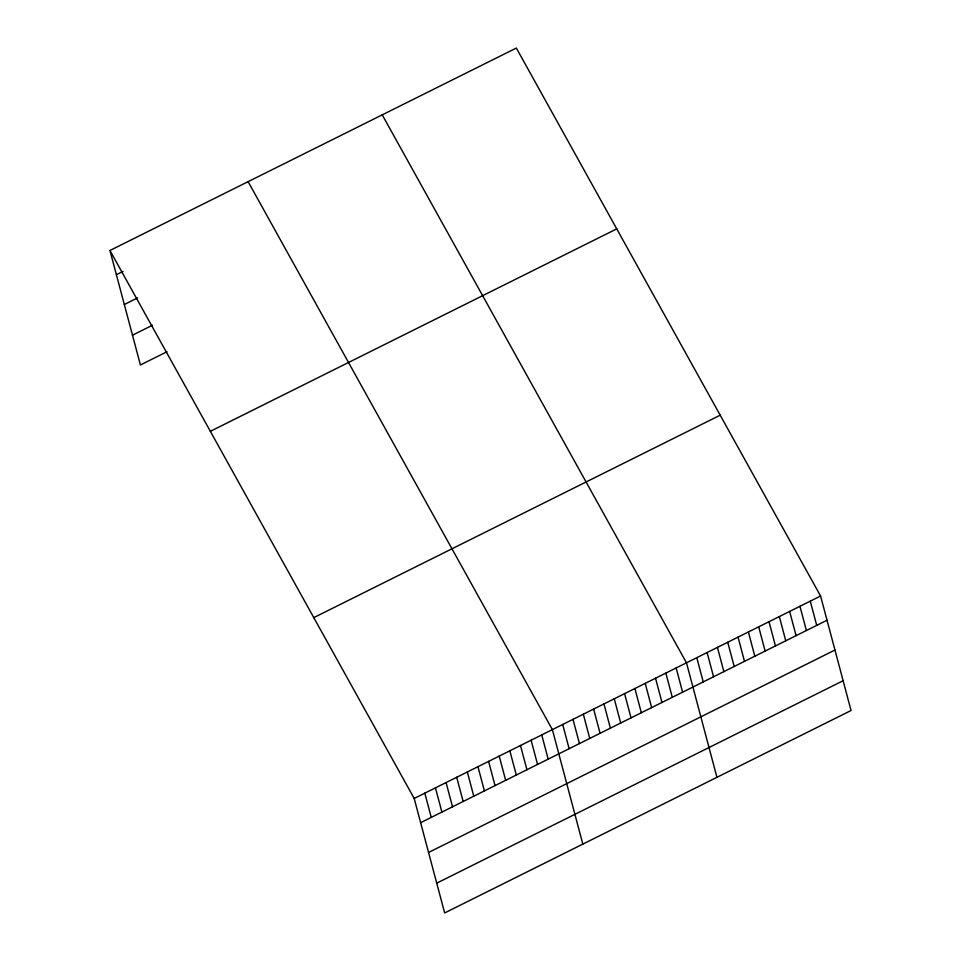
<?xml version="1.0" encoding="UTF-8"?>
<svg xmlns="http://www.w3.org/2000/svg" width="961" height="961" viewBox="0 0 961 961"><rect width="100%" height="100%" fill="white"/><g stroke="black" fill="none" stroke-linecap="round" stroke-linejoin="round"><path stroke-width="1.44" d="M109.95 250.485L516.345 48.05L820.586 596.012L851.05 710.515L444.655 912.95L414.191 798.459L109.95 250.485L140.414 364.976L166.986 351.75M116.389 274.714L123.032 271.398M124.317 304.505L137.603 297.886M132.486 335.197L152.415 325.262M210.351 431.321L616.746 228.874M313.791 617.623L720.185 415.188M414.191 798.459L820.586 596.012M420.63 822.676L827.037 620.241M428.558 852.467L834.965 650.032M436.726 883.159L843.133 680.724M382.238 114.852L686.478 662.826L716.942 777.317M248.118 181.665L552.371 729.627L582.834 844.118M810.279 601.154L816.718 625.371M799.96 606.295L806.399 630.512M789.642 611.436L796.08 635.653M779.323 616.578L785.774 640.795M769.004 621.707L775.455 645.936M758.697 626.848L765.136 651.065M748.379 631.99L754.817 656.207M738.06 637.131L744.499 661.348M727.741 642.272L734.192 666.49M717.423 647.402L723.873 671.631M707.116 652.543L713.555 676.76M696.797 657.684L703.236 681.902M676.16 667.967L682.61 692.184M665.841 673.096L672.292 697.326M655.534 678.238L661.973 702.455M645.215 683.379L651.654 707.596M634.897 688.52L641.335 712.738M624.578 693.662L631.029 717.879M614.259 698.791L620.71 723.02M603.952 703.933L610.391 728.15M593.634 709.074L600.072 733.291M583.315 714.215L589.754 738.432M572.996 719.357L579.447 743.574M562.678 724.486L569.128 748.703M541.74 734.925L548.178 759.142M531.109 740.222L537.547 764.439M520.478 745.508L526.928 769.737M509.847 750.805L516.297 775.022M499.215 756.103L505.666 780.32M488.596 761.4L495.035 785.617M477.965 766.686L484.404 790.915M467.334 771.983L473.773 796.201M456.703 777.281L463.154 801.498M446.072 782.578L452.523 806.796M435.453 787.864L441.892 812.093M424.822 793.161L431.261 817.379"/></g></svg>
